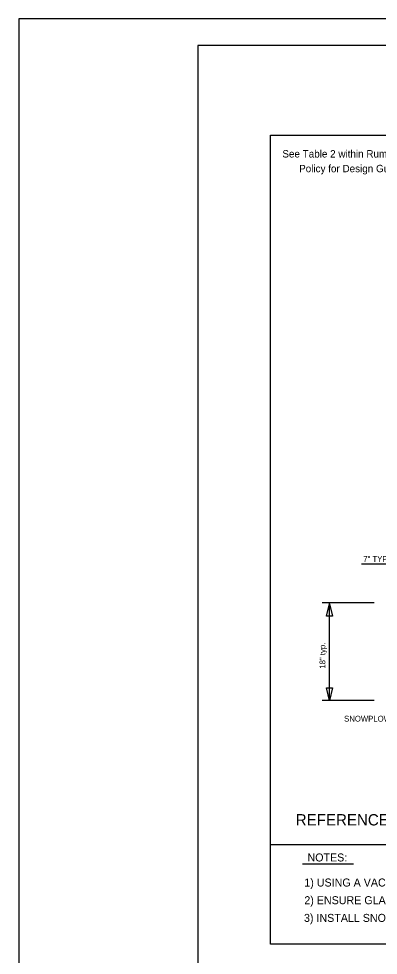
# Model space of a CAD drawing. Extents: x 2002051 to 2004064, y 527531 to 529114.
# Drawn here: x 2002051 to 2002452, y 528071 to 529114 of the extents above; entities that cross this region are included whole.
import ezdxf

# ---------------------------------------------------------------- set-up
doc = ezdxf.new("R2010")
doc.units = 0
for name, color, linetype in [('Default', 7, 'Continuous'), ('GSBWFILL', 7, 'Continuous'), ('Old_Level_1', 7, 'Continuous'), ('Old_Level_33', 7, 'Continuous'), ('Prop Sign E Yield Sign Ahead CELL', 7, 'Continuous')]:
    doc.layers.add(name, color=color, linetype=linetype)

# ---------------------------------------------------------------- blocks, each defined once
blk = doc.blocks.new('TERM')
at = {"layer": 'Default'}
blk.add_lwpolyline([(-6.25, 1.563), (0, 0), (-6.25, -1.563)], close=True, dxfattribs=at)

msp = doc.modelspace()

# ---------------------------------------------------------------- linework, layer by layer
at = {"layer": 'Default'}
for p, q in [((2002433.6, 528506.5), (2002610.2, 528506.5)), ((2002447.8, 528463.1), (2002389.5, 528463.1)), ((2002397.9, 528354.6), (2002397.9, 528463.2)), ((2002447.8, 528354.6), (2002389.8, 528354.6)), ((2002367.9, 528172.5), (2002424.5, 528172.5))]:
    msp.add_line(p, q, dxfattribs=at)
msp.add_lwpolyline([(2002332.2, 528983.9), (2003749.9, 528983.9), (2003749.9, 528083), (2002332.2, 528083)], close=True, dxfattribs=at)
at = {"layer": 'GSBWFILL'}
for p, q in [((2004063.8, 529113.8), (2002051.3, 529113.8)), ((2002051.3, 529113.8), (2002051.3, 527799.1)), ((2004063.8, 529113.8), (2002051.3, 529113.8)), ((2002051.3, 529113.8), (2002051.3, 527799.1))]:
    msp.add_line(p, q, dxfattribs=at)
at = {"layer": 'Old_Level_1'}
msp.add_line((2002332.1, 528194.2), (2003639.5, 528194.2), dxfattribs=at)
at = {"layer": 'Old_Level_33'}
msp.add_line((2002252.1, 529083.9), (2002252.1, 529083.9), dxfattribs=at)
msp.add_line((2002252.1, 529083.9), (2002252.1, 529083.9), dxfattribs=at)
at = {"layer": 'Prop Sign E Yield Sign Ahead CELL'}
msp.add_lwpolyline([(2004043.5, 529083.9), (2002250.9, 529083.9), (2002250.9, 527829), (2004043.5, 527829)], close=True, dxfattribs=at)

# ---------------------------------------------------------------- block references
at = {"layer": 'Default', "xscale": 2.214039057919709, "yscale": 2.214039057919709}
for p, rotation in [((2002397.9, 528462.3), 89.99977370647298), ((2002397.9, 528354.6), -90.00022629352702)]:
    msp.add_blockref('TERM', p, dxfattribs=dict(at, rotation=rotation))

# ---------------------------------------------------------------- texts
at = {"layer": 'Default'}
for s, height, rotation, p in [('See Table 2 within Rumble Strip', 8.235, 360, (2002345.3, 528959.2)), ('Policy for Design Guidance', 8.235, 360, (2002364, 528942.8)), ('7" TYP.', 6.46, 0, (2002435.5, 528508.9)), ('18" typ.', 6.46, 89.9996, (2002393.2, 528389.9)), ('SNOWPLOWABLE MARKER', 6.458, 0, (2002414.1, 528331)), ('REFERENCE DRAWING ID: Trad.CL with Snowplowable Markers', 12.592, 0, (2002360.2, 528215.3)), ('NOTES:', 8.91, 0, (2002373.3, 528175.2)), ('1) USING A VACUUM, REMOVE ALL DEBRIS FROM THE MILLINGS JUST PRIOR TO PLACING ANY PAVEMENT MARKINGS.', 8.91, 0, (2002369.8, 528147.3)), ('2) ENSURE GLASS BEADS ARE SPREAD UNIFORMLY OVER THE ENTIRE SURFACE OF THE PAVEMENT MARKING MATERIAL.', 8.91, 0, (2002369.8, 528127.6)), ("3) INSTALL SNOWPLOWABLE MARKERS AT APPROXIMATELY 80' INCREMENTS. DO NOT MILL RUMBLE STRIPS IN SECTION WHERE SNOWPLOWABLE MARKERS ARE INSTALLED.", 8.91, 0, (2002369.4, 528107.9))]:
    msp.add_text(s, height=height, rotation=rotation, dxfattribs=at).set_placement(p)

doc.saveas('drawing.dxf')
